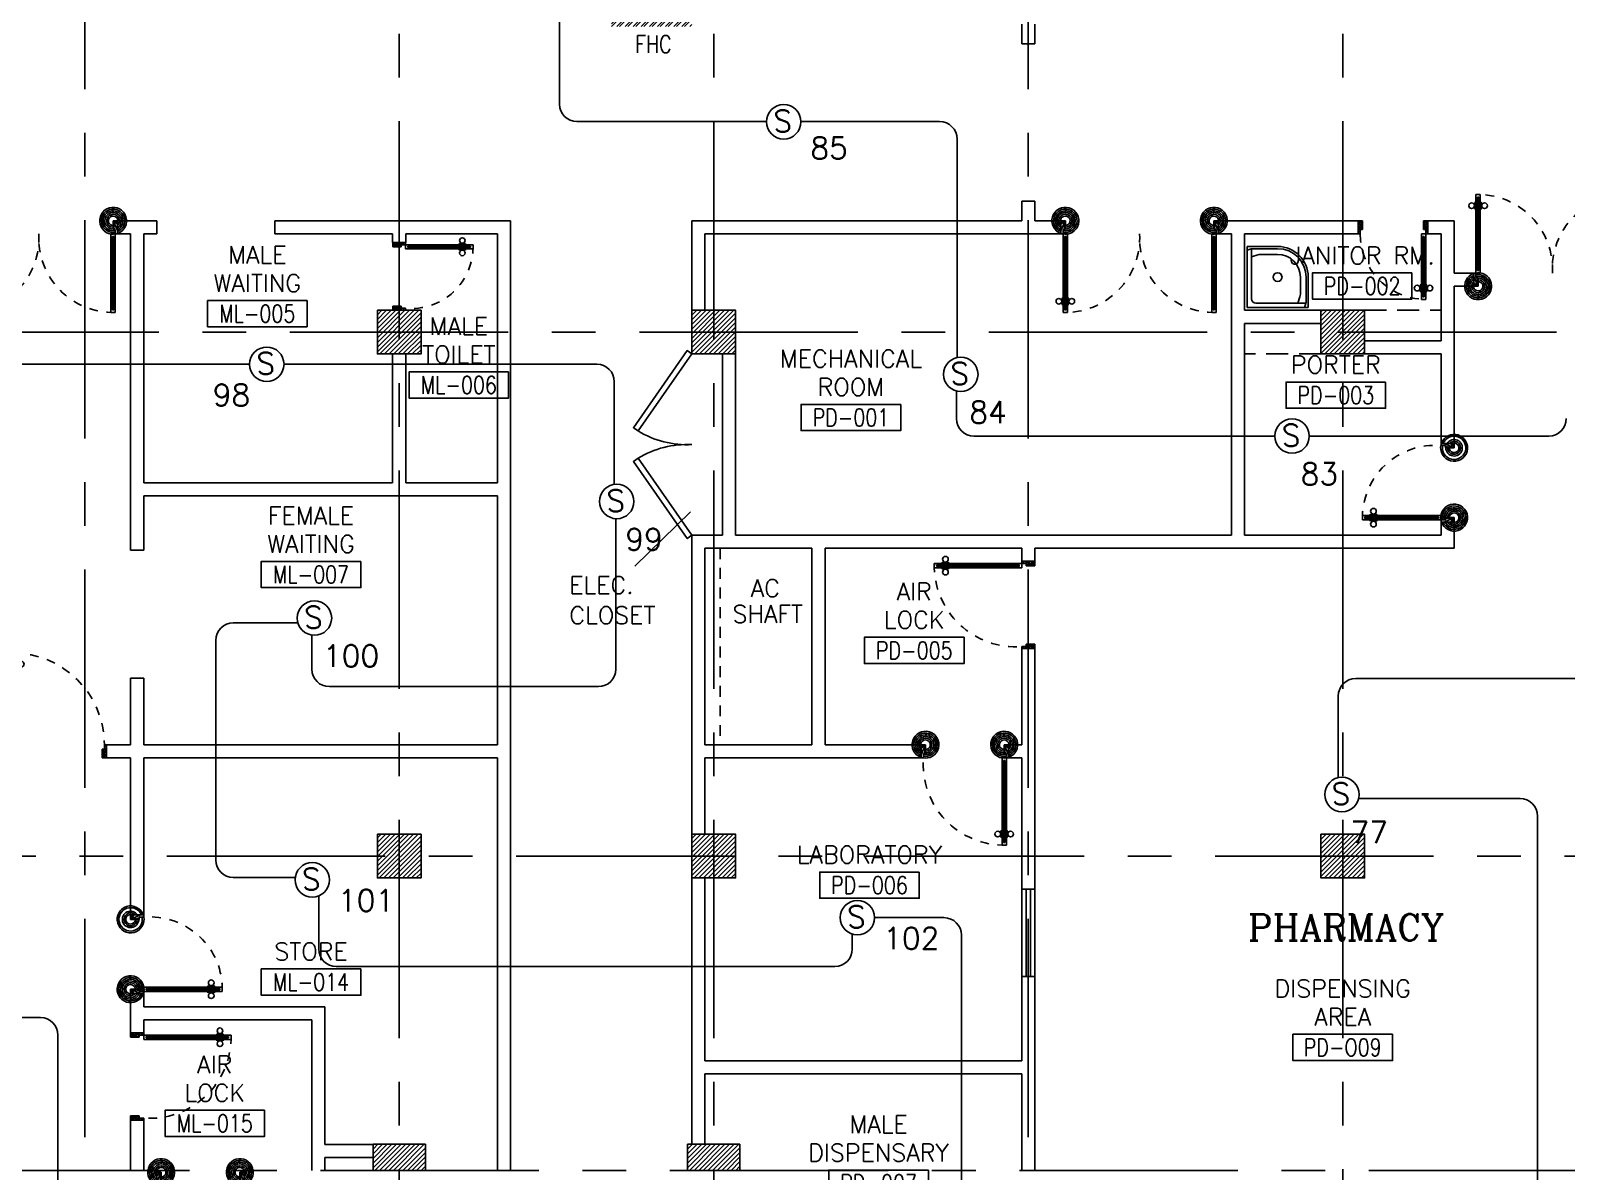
# Model space of a CAD drawing. Extents: x -0.4 to 91.7, y -13.9 to 77.4.
# Drawn here: x 21.38 to 38.96, y 32.66 to 45.72 of the extents above; entities that cross this region are included whole.
import ezdxf
from ezdxf.enums import TextEntityAlignment as Align

# ---------------------------------------------------------------- set-up
doc = ezdxf.new("R2010")
doc.units = 0
doc.header["$MEASUREMENT"] = 0
for name, pattern in [('CENTERX2', [4, 2.5, -0.5, 0.5, -0.5]), ('HIDDEN', [0.375, 0.25, -0.125]), ('HIDDEN2', [0.1875, 0.125, -0.0625])]:
    doc.linetypes.add(name, pattern=pattern)
doc.layers.get('0').update_dxf_attribs({"color": 11, "linetype": 'CONTINUOUS'})
for name, color, linetype in [('AXES', 11, 'CENTERX2'), ('COL', 11, 'CONTINUOUS'), ('DOOR', 11, 'CONTINUOUS'), ('E-FIRE', 4, 'CONTINUOUS'), ('E-WIRE', 4, 'CONTINUOUS'), ('FHC', 11, 'CONTINUOUS'), ('FIX', 11, 'CONTINUOUS'), ('HAT', 11, 'CONTINUOUS'), ('ME-FIX', 11, 'CONTINUOUS'), ('RM-BOX', 11, 'CONTINUOUS'), ('RM-NAME', 11, 'CONTINUOUS'), ('RM-NO', 11, 'CONTINUOUS'), ('SHAFT', 11, 'CONTINUOUS'), ('WALL', 11, 'CONTINUOUS'), ('WIN', 11, 'CONTINUOUS')]:
    doc.layers.add(name, color=color, linetype=linetype)
doc.styles.add('ROMANC', font='romanc', dxfattribs={"height": 0.1})
doc.styles.add('ROMANS', font='ROMANS.shx', dxfattribs={"width": 0.6})

# ---------------------------------------------------------------- blocks, each defined once
blk = doc.blocks.new('RM1')
at = {"layer": 'RM-BOX'}
blk.add_lwpolyline([(570, -200), (-570, -200), (-570, -500), (570, -500)], close=True, dxfattribs=at)
at = {"layer": 'RM-NAME', "style": 'ROMANS'}
for tag, p in [('ROOMNAME1', (0, 324)), ('ROOMNAME2', (0, 0))]:
    blk.add_attdef(tag, text='', height=200, dxfattribs=at).set_placement(p, align=Align.MIDDLE)
at = {"layer": 'RM-NO', "style": 'ROMANS', "width": 0.8}
blk.add_attdef('ROOMNO', text='', height=200, dxfattribs=at).set_placement((0, -350), align=Align.MIDDLE)
blk = doc.blocks.new('A$C24ED45A6')
at = {"layer": 'DOOR', "color": 0, "linetype": 'ByBlock'}
for p, q in [((909, 1055), (909, 990)), ((918, 1055), (909, 1055)), ((918, 978), (918, 1068)), ((925, 1068), (918, 1068)), ((918, 1055), (918, 990)), ((925, 1100), (925, 1150)), ((925, 1150), (975, 1150)), ((975, 1150), (925, 1150)), ((942, 1100), (925, 1100)), ((942, 1100), (942, 1120)), ((958, 1120), (942, 1120)), ((958, 1100), (958, 1120)), ((975, 1100), (958, 1100)), ((975, 1100), (975, 1150)), ((975, 1068), (982, 1068)), ((982, 978), (982, 1068)), ((982, 1055), (982, 990)), ((982, 1055), (991, 1055)), ((991, 1055), (991, 990)), ((918, 990), (909, 990)), ((925, 978), (918, 978)), ((975, 978), (982, 978)), ((982, 990), (991, 990)), ((925, 150), (925, 200)), ((925, 200), (942, 200)), ((942, 200), (942, 180)), ((942, 180), (958, 180)), ((958, 180), (958, 200)), ((958, 200), (975, 200)), ((975, 200), (975, 150)), ((0, 0), (0, 150)), ((0, 150), (25, 150)), ((50, 0), (0, 0)), ((25, 150), (25, 100)), ((25, 100), (50, 100)), ((50, 100), (50, 0)), ((925, 150), (975, 150)), ((975, 100), (950, 100)), ((950, 100), (950, 0)), ((1000, 150), (975, 150)), ((975, 150), (975, 100)), ((1000, 150), (1000, 0)), ((950, 0), (1000, 0))]:
    blk.add_line(p, q, dxfattribs=at)
at = {"layer": 'DOOR', "linetype": 'ByBlock'}
for p, q in [((925, 1100), (925, 200)), ((942, 200), (942, 1100)), ((958, 200), (958, 1100)), ((975, 200), (975, 1100))]:
    blk.add_line(p, q, dxfattribs=at)
at = {"layer": 'DOOR', "color": 9, "linetype": 'ByBlock'}
for p, q in [((50, 0), (0, 114)), ((50, 0), (0, 40)), ((50, 0), (37, 100)), ((950, 0), (1000, 114)), ((950, 0), (963, 100)), ((950, 0), (1000, 40))]:
    blk.add_line(p, q, dxfattribs=at)
at = {"layer": 'DOOR', "color": 0, "linetype": 'ByBlock'}
for centre in [(876, 1023), (1024, 1023)]:
    blk.add_circle(centre, 32.4, dxfattribs=at)
at = {"layer": 'DOOR', "linetype": 'HIDDEN', "ltscale": 0.5}
blk.add_arc((950, 222), 928, 88.456, 184.4816, dxfattribs=at)
at = {"layer": 'DOOR', "color": 9, "linetype": 'ByBlock'}
for centre, radius, start, end in [((50, 0), 154, 103.7142, 108.8947), ((50, 0), 134, 100.72, 111.8402), ((50, 0), 114, 102.6226, 115.9162), ((50, 0), 94.4, 90, 121.9818), ((50, 0), 74.4, 90, 132.2236), ((50, 0), 54.4, 90, 156.7926), ((50, 0), 34.4, 90, 180), ((50, 0), 14.4, 90, 180), ((950, 0), 94.4, 58.0182, 90), ((950, 0), 74.4, 47.7764, 90), ((950, 0), 54.4, 23.2074, 90), ((950, 0), 34.4, 0, 90), ((950, 0), 14.4, 0, 90), ((950, 0), 134, 68.1598, 79.28), ((950, 0), 114, 64.0838, 77.3774), ((950, 0), 154, 71.1053, 76.2858)]:
    blk.add_arc(centre, radius, start, end, dxfattribs=at)
at = {"layer": 'WALL'}
blk.add_line((1000, 0), (1000, 150), dxfattribs=at)
blk = doc.blocks.new('*X119')
at = {"color": 0}
for p, q in [((49339, 41915), (49826, 42401)), ((49339, 41968), (49773, 42401)), ((49339, 42021), (49720, 42401)), ((49339, 42074), (49667, 42401)), ((49339, 42127), (49613, 42401)), ((49339, 42180), (49560, 42401)), ((49339, 42233), (49507, 42401)), ((49339, 42286), (49454, 42401)), ((49339, 42339), (49401, 42401)), ((49339, 42392), (49348, 42401)), ((49379, 41901), (49839, 42362)), ((49432, 41901), (49839, 42309)), ((49485, 41901), (49839, 42256)), ((49538, 41901), (49839, 42202)), ((49591, 41901), (49839, 42149)), ((49644, 41901), (49839, 42096)), ((49697, 41901), (49839, 42043)), ((49750, 41901), (49839, 41990)), ((49803, 41901), (49839, 41937))]:
    blk.add_line(p, q, dxfattribs=at)
blk = doc.blocks.new('*X116')
at = {"color": 0}
for p, q in [((49339, 47907), (49833, 48401)), ((49339, 47960), (49780, 48401)), ((49339, 48013), (49727, 48401)), ((49339, 48066), (49674, 48401)), ((49339, 48119), (49621, 48401)), ((49339, 48172), (49568, 48401)), ((49339, 48226), (49515, 48401)), ((49339, 48279), (49462, 48401)), ((49339, 48332), (49409, 48401)), ((49339, 48385), (49356, 48401)), ((49386, 47901), (49839, 48354)), ((49439, 47901), (49839, 48301)), ((49492, 47901), (49839, 48248)), ((49545, 47901), (49839, 48195)), ((49598, 47901), (49839, 48142)), ((49651, 47901), (49839, 48089)), ((49704, 47901), (49839, 48036)), ((49757, 47901), (49839, 47983)), ((49810, 47901), (49839, 47930))]:
    blk.add_line(p, q, dxfattribs=at)
blk = doc.blocks.new('COL50')
at = {"layer": 'COL'}
blk.add_lwpolyline([(-250, 250), (-250, -250), (250, -250), (250, 250)], close=True, dxfattribs=at)
blk = doc.blocks.new('*X121')
at = {"color": 0}
for p, q in [((38539, 41933), (39007, 42401)), ((38539, 41986), (38954, 42401)), ((38539, 42039), (38901, 42401)), ((38539, 42092), (38848, 42401)), ((38539, 42145), (38795, 42401)), ((38539, 42198), (38742, 42401)), ((38539, 42252), (38689, 42401)), ((38539, 42305), (38636, 42401)), ((38539, 42358), (38583, 42401)), ((38560, 41901), (39039, 42380)), ((38613, 41901), (39039, 42327)), ((38666, 41901), (39039, 42274)), ((38719, 41901), (39039, 42221)), ((38772, 41901), (39039, 42168)), ((38825, 41901), (39039, 42115)), ((38878, 41901), (39039, 42062)), ((38931, 41901), (39039, 42009)), ((38984, 41901), (39039, 41956)), ((39037, 41901), (39039, 41903))]:
    blk.add_line(p, q, dxfattribs=at)
blk = doc.blocks.new('*X118')
at = {"color": 0}
for p, q in [((38539, 47926), (39014, 48401)), ((38539, 47979), (38961, 48401)), ((38539, 48032), (38908, 48401)), ((38539, 48085), (38855, 48401)), ((38539, 48138), (38802, 48401)), ((38539, 48191), (38749, 48401)), ((38539, 48244), (38696, 48401)), ((38539, 48297), (38643, 48401)), ((38539, 48350), (38590, 48401)), ((38567, 47901), (39039, 48373)), ((38620, 47901), (39039, 48320)), ((38673, 47901), (39039, 48267)), ((38726, 47901), (39039, 48214)), ((38779, 47901), (39039, 48161)), ((38832, 47901), (39039, 48108)), ((38885, 47901), (39039, 48055)), ((38938, 47901), (39039, 48002)), ((38991, 47901), (39039, 47949))]:
    blk.add_line(p, q, dxfattribs=at)
blk = doc.blocks.new('A$C272A55A0')
at = {"layer": 'DOOR', "color": 0, "linetype": 'ByBlock'}
for p, q in [((0, 900), (0, 1050)), ((50, 1050), (0, 1050)), ((0, 900), (25, 900)), ((25, 950), (50, 950)), ((25, 900), (25, 950)), ((75, 900), (25, 900)), ((25, 850), (25, 900)), ((50, 950), (50, 1050)), ((75, 900), (75, 850)), ((1725, 900), (1775, 900)), ((1725, 900), (1725, 850)), ((1750, 950), (1750, 1050)), ((1750, 1050), (1800, 1050)), ((1775, 950), (1750, 950)), ((1775, 900), (1775, 950)), ((1800, 900), (1775, 900)), ((1775, 850), (1775, 900)), ((1800, 1050), (1800, 900)), ((42, 850), (25, 850)), ((58, 870), (42, 870)), ((42, 870), (42, 850)), ((58, 850), (58, 870)), ((75, 850), (58, 850)), ((1725, 850), (1742, 850)), ((1742, 870), (1758, 870)), ((1742, 850), (1742, 870)), ((1758, 870), (1758, 850)), ((1758, 850), (1775, 850)), ((25, 50), (42, 50)), ((25, 50), (25, 0)), ((25, 0), (75, 0)), ((75, 0), (25, 0)), ((42, 50), (42, 30)), ((42, 30), (58, 30)), ((58, 50), (75, 50)), ((58, 50), (58, 30)), ((75, 50), (75, 0)), ((1718, 160), (1709, 160)), ((1709, 95), (1709, 160)), ((1718, 95), (1709, 95)), ((1725, 173), (1718, 173)), ((1718, 173), (1718, 83)), ((1718, 95), (1718, 160)), ((1725, 83), (1718, 83)), ((1742, 50), (1725, 50)), ((1725, 50), (1725, 0)), ((1775, 0), (1725, 0)), ((1725, 0), (1775, 0)), ((1742, 50), (1742, 30)), ((1758, 30), (1742, 30)), ((1775, 50), (1758, 50)), ((1758, 50), (1758, 30)), ((1775, 173), (1782, 173)), ((1775, 83), (1782, 83)), ((1775, 50), (1775, 0)), ((1782, 173), (1782, 83)), ((1782, 160), (1791, 160)), ((1782, 95), (1782, 160)), ((1782, 95), (1791, 95)), ((1791, 95), (1791, 160))]:
    blk.add_line(p, q, dxfattribs=at)
at = {"layer": 'DOOR', "color": 9, "linetype": 'ByBlock'}
for p, q in [((50, 1050), (0, 1010)), ((50, 1050), (0, 937)), ((50, 1050), (37, 950)), ((1750, 1050), (1800, 1010)), ((1750, 1050), (1800, 937)), ((1750, 1050), (1763, 950))]:
    blk.add_line(p, q, dxfattribs=at)
at = {"layer": 'DOOR', "linetype": 'ByBlock'}
for p, q in [((25, 850), (25, 50)), ((42, 850), (42, 50)), ((58, 850), (58, 50)), ((75, 50), (75, 850)), ((1725, 50), (1725, 850)), ((1742, 850), (1742, 50)), ((1758, 850), (1758, 50)), ((1775, 850), (1775, 50))]:
    blk.add_line(p, q, dxfattribs=at)
at = {"layer": 'DOOR', "color": 0, "linetype": 'ByBlock'}
for centre in [(1676, 128), (1824, 128)]:
    blk.add_circle(centre, 32.4, dxfattribs=at)
at = {"layer": 'DOOR', "color": 9, "linetype": 'ByBlock'}
for centre, radius, start, end in [((50, 1050), 54.4, 203.2074, 270), ((50, 1050), 74.4, 227.7764, 270), ((50, 1050), 94.4, 238.0182, 270), ((50, 1050), 114, 244.0838, 257.3774), ((50, 1050), 134, 248.1598, 259.28), ((50, 1050), 154, 251.1053, 256.2858), ((50, 1050), 34.4, 180, 270), ((50, 1050), 14.4, 180, 270), ((1750, 1050), 14.4, 270, 0), ((1750, 1050), 34.4, 270, 0), ((1750, 1050), 54.4, 270, 336.7926), ((1750, 1050), 74.4, 270, 312.2236), ((1750, 1050), 94.4, 270, 301.9818), ((1750, 1050), 114, 282.6226, 295.9162), ((1750, 1050), 134, 280.72, 291.8402), ((1750, 1050), 154, 283.7142, 288.8947)]:
    blk.add_arc(centre, radius, start, end, dxfattribs=at)
at = {"layer": 'DOOR', "linetype": 'HIDDEN', "ltscale": 0.5}
for centre, start, end in [((50, 851), 268.3174, 3.2965), ((1750, 851), 176.7035, 271.6826)]:
    blk.add_arc(centre, 851, start, end, dxfattribs=at)
at = {"layer": 'WALL', "linetype": 'ByBlock'}
blk.add_line((1800, 900), (1800, 1050), dxfattribs=at)
blk = doc.blocks.new('JAN-001')
for p, q in [((730, -30), (30, -30)), ((30, -30), (30, -730)), ((80, -130), (80, -705)), ((705, -80), (130, -80)), ((610, -80), (635, -152)), ((688, -30), (704, -76)), ((705, -380), (705, -84)), ((730, -380), (730, -30)), ((640, -380), (640, -184)), ((30, -688), (76, -704)), ((80, -610), (152, -635)), ((184, -640), (380, -640)), ((30, -730), (380, -730)), ((84, -705), (380, -705))]:
    blk.add_line(p, q)
blk.add_circle((380, -380), 50)
for centre, radius, start, end in [((130, -130), 50, 90, 180), ((540, -184), 100, 0, 19.0039), ((680, -84), 25, 0, 19.0039), ((380, -380), 350, 270, 0), ((380, -380), 325, 270, 0), ((380, -380), 260, 270, 0), ((184, -540), 100, 250.9961, 270), ((84, -680), 25, 250.9961, 270)]:
    blk.add_arc(centre, radius, start, end)
blk = doc.blocks.new('*X120')
at = {"color": 0}
for p, q in [((42139, 41927), (42613, 42401)), ((42139, 41980), (42560, 42401)), ((42139, 42033), (42507, 42401)), ((42139, 42086), (42454, 42401)), ((42139, 42139), (42401, 42401)), ((42139, 42192), (42348, 42401)), ((42139, 42245), (42295, 42401)), ((42139, 42298), (42242, 42401)), ((42139, 42351), (42189, 42401)), ((42166, 41901), (42639, 42374)), ((42219, 41901), (42639, 42321)), ((42272, 41901), (42639, 42268)), ((42325, 41901), (42639, 42215)), ((42378, 41901), (42639, 42162)), ((42431, 41901), (42639, 42109)), ((42484, 41901), (42639, 42056)), ((42537, 41901), (42639, 42003)), ((42590, 41901), (42639, 41950))]:
    blk.add_line(p, q, dxfattribs=at)
blk = doc.blocks.new('*X117')
at = {"color": 0}
for p, q in [((42139, 47920), (42620, 48401)), ((42139, 47973), (42567, 48401)), ((42139, 48026), (42514, 48401)), ((42139, 48079), (42461, 48401)), ((42139, 48132), (42408, 48401)), ((42139, 48185), (42355, 48401)), ((42139, 48238), (42302, 48401)), ((42139, 48291), (42249, 48401)), ((42139, 48344), (42196, 48401)), ((42139, 48397), (42143, 48401)), ((42173, 47901), (42639, 48367)), ((42226, 47901), (42639, 48314)), ((42280, 47901), (42639, 48261)), ((42333, 47901), (42639, 48208)), ((42386, 47901), (42639, 48155)), ((42439, 47901), (42639, 48102)), ((42492, 47901), (42639, 48049)), ((42545, 47901), (42639, 47996)), ((42598, 47901), (42639, 47943))]:
    blk.add_line(p, q, dxfattribs=at)
blk = doc.blocks.new('DOOR90')
at = {"layer": 'DOOR', "color": 7, "linetype": 'ByBlock'}
for p, q in [((-150, 0), (0, 0)), ((-150, 0), (-150, -25)), ((0, -50), (-114, 0)), ((0, -50), (-40, 0)), ((0, -50), (0, 0)), ((-1000, -25), (-1050, -25)), ((-1050, -75), (-1050, -25)), ((-1050, -25), (-1050, -75)), ((-1000, -75), (-1050, -75)), ((-1000, -42), (-1020, -42)), ((-1020, -42), (-1020, -58)), ((-1000, -58), (-1020, -58)), ((-1000, -25), (-1000, -42)), ((-1000, -58), (-1000, -75)), ((-878, -18), (-968, -18)), ((-968, -25), (-968, -18)), ((-968, -75), (-968, -82)), ((-878, -82), (-968, -82)), ((-955, -9), (-890, -9)), ((-955, -18), (-955, -9)), ((-955, -18), (-890, -18)), ((-955, -82), (-890, -82)), ((-955, -82), (-955, -91)), ((-955, -91), (-890, -91)), ((-890, -18), (-890, -9)), ((-890, -82), (-890, -91)), ((-878, -25), (-878, -18)), ((-878, -75), (-878, -82)), ((-200, -25), (-150, -25)), ((-200, -42), (-200, -25)), ((-180, -42), (-200, -42)), ((-200, -58), (-180, -58)), ((-200, -75), (-200, -58)), ((-150, -75), (-200, -75)), ((-180, -58), (-180, -42)), ((-150, -25), (-100, -25)), ((-150, -75), (-150, -25)), ((-100, -25), (-100, -50)), ((0, -50), (-100, -37)), ((-100, -50), (0, -50)), ((-150, -875), (-100, -875)), ((-150, -900), (-150, -875)), ((0, -850), (-114, -900)), ((-100, -875), (-100, -850)), ((0, -850), (-100, -863)), ((-100, -850), (0, -850)), ((0, -850), (-40, -900)), ((0, -850), (0, -900)), ((-150, -900), (0, -900)), ((0, -900), (-150, -900))]:
    blk.add_line(p, q, dxfattribs=at)
at = {"layer": 'DOOR', "linetype": 'ByBlock'}
for p, q in [((-200, -25), (-1000, -25)), ((-200, -42), (-1000, -42)), ((-200, -58), (-1000, -58)), ((-1000, -75), (-200, -75))]:
    blk.add_line(p, q, dxfattribs=at)
at = {"layer": 'DOOR', "color": 7, "linetype": 'ByBlock'}
for centre in [(-923, 24), (-923, -124)]:
    blk.add_circle(centre, 32.4, dxfattribs=at)
for centre, radius, start, end in [((0, -50), 154, 161.1053, 166.2858), ((0, -50), 94.4, 148.0182, 180), ((0, -50), 134, 158.1598, 169.28), ((0, -50), 114, 154.0838, 167.3774), ((0, -50), 74.4, 137.7764, 180), ((0, -50), 54.4, 113.2074, 180), ((0, -50), 34.4, 90, 180), ((0, -50), 14.4, 90, 180), ((0, -850), 134, 190.72, 201.8402), ((0, -850), 94.4, 180, 211.9818), ((0, -850), 74.4, 180, 222.2236), ((0, -850), 54.4, 180, 246.7926), ((0, -850), 34.4, 180, 270), ((0, -850), 14.4, 180, 270), ((0, -850), 154, 193.7142, 198.8947)]:
    blk.add_arc(centre, radius, start, end, dxfattribs=at)
at = {"layer": 'DOOR', "linetype": 'HIDDEN', "ltscale": 0.5}
blk.add_arc((-222, -50), 828, 178.2701, 275.003, dxfattribs=at)
blk = doc.blocks.new('DOOR80')
at = {"layer": 'DOOR', "color": 7, "linetype": 'ByBlock'}
for p, q in [((-150, 800), (0, 800)), ((-150, 800), (-150, 775)), ((0, 800), (-150, 800)), ((-150, 775), (-100, 775)), ((0, 750), (-114, 800)), ((-100, 775), (-100, 750)), ((0, 750), (-100, 763)), ((-100, 750), (0, 750)), ((0, 750), (-40, 800)), ((0, 750), (0, 800)), ((-850, 75), (-900, 75)), ((-900, 75), (-900, 25)), ((-900, 25), (-900, 75)), ((-850, 25), (-900, 25)), ((-850, 58), (-870, 58)), ((-870, 42), (-870, 58)), ((-850, 42), (-870, 42)), ((-850, 58), (-850, 75)), ((-850, 25), (-850, 42)), ((-727, 82), (-817, 82)), ((-817, 75), (-817, 82)), ((-817, 25), (-817, 18)), ((-727, 18), (-817, 18)), ((-805, 91), (-740, 91)), ((-805, 82), (-805, 91)), ((-805, 82), (-740, 82)), ((-805, 18), (-740, 18)), ((-805, 18), (-805, 9)), ((-805, 9), (-740, 9)), ((-740, 82), (-740, 91)), ((-740, 18), (-740, 9)), ((-727, 75), (-727, 82)), ((-727, 25), (-727, 18)), ((-150, 75), (-200, 75)), ((-200, 75), (-200, 58)), ((-200, 58), (-180, 58)), ((-180, 42), (-200, 42)), ((-200, 42), (-200, 25)), ((-200, 25), (-150, 25)), ((-180, 58), (-180, 42)), ((-150, 75), (-150, 25)), ((-150, 25), (-100, 25)), ((-150, 0), (-150, 25)), ((0, 0), (-150, 0)), ((0, 50), (-114, 0)), ((-100, 25), (-100, 50)), ((0, 50), (-100, 37)), ((-100, 50), (0, 50)), ((0, 50), (-40, 0)), ((0, 50), (0, 0))]:
    blk.add_line(p, q, dxfattribs=at)
at = {"layer": 'DOOR', "linetype": 'ByBlock'}
for p, q in [((-850, 75), (-200, 75)), ((-200, 58), (-850, 58)), ((-200, 42), (-850, 42)), ((-200, 25), (-850, 25))]:
    blk.add_line(p, q, dxfattribs=at)
at = {"layer": 'DOOR', "color": 7, "linetype": 'ByBlock'}
for centre in [(-772, 124), (-772, -24)]:
    blk.add_circle(centre, 32.4, dxfattribs=at)
at = {"layer": 'DOOR', "linetype": 'HIDDEN', "ltscale": 0.5}
blk.add_arc((-149, 23), 752, 90.0695, 176.0204, dxfattribs=at)
at = {"layer": 'DOOR', "color": 7, "linetype": 'ByBlock'}
for centre, radius, start, end in [((0, 750), 154, 161.1053, 166.2858), ((0, 750), 134, 158.1598, 169.28), ((0, 750), 94.4, 148.0182, 180), ((0, 750), 74.4, 137.7764, 180), ((0, 750), 54.4, 113.2074, 180), ((0, 750), 34.4, 90, 180), ((0, 750), 14.4, 90, 180), ((0, 50), 154, 193.7142, 198.8947), ((0, 50), 134, 190.72, 201.8402), ((0, 50), 114, 192.6226, 205.9162), ((0, 50), 94.4, 180, 211.9818), ((0, 50), 74.4, 180, 222.2236), ((0, 50), 54.4, 180, 246.7926), ((0, 50), 34.4, 180, 270), ((0, 50), 14.4, 180, 270)]:
    blk.add_arc(centre, radius, start, end, dxfattribs=at)
blk = doc.blocks.new('DOOR110')
at = {"layer": 'DOOR', "color": 7, "linetype": 'ByBlock'}
for p, q in [((-150, 0), (-150, -25)), ((-150, 0), (0, 0)), ((0, -50), (-114, 0)), ((0, -50), (-40, 0)), ((0, -50), (0, 0)), ((-1200, -25), (-1200, -75)), ((-1200, -75), (-1200, -25)), ((-1150, -25), (-1200, -25)), ((-1150, -75), (-1200, -75)), ((-1170, -42), (-1170, -58)), ((-1150, -42), (-1170, -42)), ((-1150, -58), (-1170, -58)), ((-1150, -25), (-1150, -42)), ((-1150, -58), (-1150, -75)), ((-1118, -25), (-1118, -18)), ((-1028, -18), (-1118, -18)), ((-1118, -75), (-1118, -82)), ((-1028, -82), (-1118, -82)), ((-1105, -18), (-1105, -9)), ((-1105, -9), (-1040, -9)), ((-1105, -18), (-1040, -18)), ((-1105, -82), (-1105, -91)), ((-1105, -82), (-1040, -82)), ((-1105, -91), (-1040, -91)), ((-1040, -18), (-1040, -9)), ((-1040, -82), (-1040, -91)), ((-1028, -25), (-1028, -18)), ((-1028, -75), (-1028, -82)), ((-200, -42), (-200, -25)), ((-200, -25), (-150, -25)), ((-180, -42), (-200, -42)), ((-200, -75), (-200, -58)), ((-200, -58), (-180, -58)), ((-150, -75), (-200, -75)), ((-180, -58), (-180, -42)), ((-150, -75), (-150, -25)), ((-150, -25), (-100, -25)), ((-100, -25), (-100, -50)), ((0, -50), (-100, -37)), ((-100, -50), (0, -50)), ((0, -1050), (-114, -1100)), ((-100, -1075), (-100, -1050)), ((0, -1050), (-100, -1063)), ((-100, -1050), (0, -1050)), ((0, -1050), (-40, -1100)), ((0, -1050), (0, -1100)), ((-150, -1075), (-100, -1075)), ((-150, -1100), (-150, -1075)), ((-150, -1100), (0, -1100)), ((0, -1100), (-150, -1100))]:
    blk.add_line(p, q, dxfattribs=at)
at = {"layer": 'DOOR', "linetype": 'ByBlock'}
for p, q in [((-200, -25), (-1150, -25)), ((-200, -42), (-1150, -42)), ((-200, -58), (-1150, -58)), ((-1150, -75), (-200, -75))]:
    blk.add_line(p, q, dxfattribs=at)
at = {"layer": 'DOOR', "color": 7, "linetype": 'ByBlock'}
for centre in [(-1073, 24), (-1073, -124)]:
    blk.add_circle(centre, 32.4, dxfattribs=at)
for centre, radius, start, end in [((0, -50), 154, 161.1053, 166.2858), ((0, -50), 94.4, 148.0182, 180), ((0, -50), 134, 158.1598, 169.28), ((0, -50), 114, 154.0838, 167.3774), ((0, -50), 74.4, 137.7764, 180), ((0, -50), 54.4, 113.2074, 180), ((0, -50), 34.4, 90, 180), ((0, -50), 14.4, 90, 180), ((0, -1050), 94.4, 180, 211.9818), ((0, -1050), 74.4, 180, 222.2236), ((0, -1050), 54.4, 180, 246.7926), ((0, -1050), 34.4, 180, 270), ((0, -1050), 14.4, 180, 270), ((0, -1050), 154, 193.7142, 198.8947), ((0, -1050), 134, 190.72, 201.8402)]:
    blk.add_arc(centre, radius, start, end, dxfattribs=at)
at = {"layer": 'DOOR', "linetype": 'HIDDEN', "ltscale": 0.5}
blk.add_arc((-150, -25), 1050, 180, 270, dxfattribs=at)
blk = doc.blocks.new('A$C3CD36B94')
at = {"layer": 'DOOR', "color": 0, "linetype": 'ByBlock'}
for p, q in [((106, 950), (56, 950)), ((56, 800), (56, 950)), ((106, 850), (106, 950)), ((806, 950), (856, 950)), ((806, 850), (806, 950)), ((856, 800), (856, 950)), ((856, 950), (856, 800)), ((56, 800), (81, 800)), ((81, 850), (106, 850)), ((81, 800), (81, 850)), ((131, 800), (81, 800)), ((81, 750), (81, 800)), ((98, 750), (81, 750)), ((114, 770), (98, 770)), ((98, 770), (98, 750)), ((114, 750), (114, 770)), ((131, 750), (114, 750)), ((131, 800), (131, 750)), ((831, 850), (806, 850)), ((831, 800), (831, 850)), ((856, 800), (831, 800)), ((65, 95), (65, 160)), ((74, 160), (65, 160)), ((74, 95), (65, 95)), ((74, 173), (74, 83)), ((81, 173), (74, 173)), ((74, 95), (74, 160)), ((81, 83), (74, 83)), ((81, 50), (81, 0)), ((81, 50), (98, 50)), ((131, 0), (81, 0)), ((81, 0), (131, 0)), ((98, 50), (98, 30)), ((98, 30), (114, 30)), ((114, 50), (114, 30)), ((114, 50), (131, 50)), ((131, 173), (138, 173)), ((131, 83), (138, 83)), ((131, 50), (131, 0)), ((138, 173), (138, 83)), ((138, 95), (138, 160)), ((138, 160), (147, 160)), ((138, 95), (147, 95)), ((147, 95), (147, 160))]:
    blk.add_line(p, q, dxfattribs=at)
at = {"layer": 'DOOR', "color": 9, "linetype": 'ByBlock'}
for p, q in [((106, 950), (56, 910)), ((106, 950), (56, 837)), ((106, 950), (93, 850)), ((806, 950), (819, 850)), ((806, 950), (856, 837)), ((806, 950), (856, 910))]:
    blk.add_line(p, q, dxfattribs=at)
at = {"layer": 'DOOR', "linetype": 'ByBlock'}
for p, q in [((81, 750), (81, 50)), ((98, 750), (98, 50)), ((114, 750), (114, 50)), ((131, 50), (131, 750))]:
    blk.add_line(p, q, dxfattribs=at)
at = {"layer": 'DOOR', "color": 0, "linetype": 'ByBlock'}
for centre in [(32, 128), (179, 128)]:
    blk.add_circle(centre, 32.4, dxfattribs=at)
at = {"layer": 'DOOR', "color": 9, "linetype": 'ByBlock'}
for centre, radius, start, end in [((106, 950), 54.4, 203.2074, 270), ((106, 950), 34.4, 180, 270), ((106, 950), 14.4, 180, 270), ((806, 950), 34.4, 270, 0), ((806, 950), 14.4, 270, 0), ((806, 950), 54.4, 270, 336.7926), ((106, 950), 74.4, 227.7764, 270), ((106, 950), 94.4, 238.0182, 270), ((106, 950), 114, 244.0838, 257.3774), ((106, 950), 134, 248.1598, 259.28), ((106, 950), 154, 251.1053, 256.2858), ((806, 950), 74.4, 270, 312.2236), ((806, 950), 94.4, 270, 301.9818), ((806, 950), 134, 280.72, 291.8402), ((806, 950), 154, 283.7142, 288.8947)]:
    blk.add_arc(centre, radius, start, end, dxfattribs=at)
at = {"layer": 'DOOR', "linetype": 'HIDDEN', "ltscale": 0.5}
blk.add_arc((106, 729), 729, 268.0335, 5.6617, dxfattribs=at)
blk = doc.blocks.new('S')
at = {"layer": 'E-FIRE'}
blk.add_circle((0, 0), 197, dxfattribs=at)
at = {"layer": 'E-FIRE', "color": 3, "style": 'ROMANS'}
blk.add_text('S', height=250, dxfattribs=at).set_placement((-119, -115))

msp = doc.modelspace()

# ---------------------------------------------------------------- hatches: boundary and pattern name
at = {"layer": 'FHC', "linetype": 'ByBlock', "ltscale": 0.3}
h = msp.add_hatch(dxfattribs=at)
h.set_pattern_fill('ANSI32', color=11, scale=175, style=0)
h.set_pattern_definition([(44.999998, (-204.16475, 14.718995), (-0.046403885, 0.046403882), []), (44.999998, (-204.13381, 14.718995), (-0.046403885, 0.046403882), [])])
h.paths.add_polyline_path([(28.9514, 45.77), (28.9514, 45.96), (28.0314, 45.96), (28.0314, 45.77)])
h.paths.add_polyline_path([(27.8188, 45.3489), (27.8188, 45.7697), (28.0813, 45.7697), (28.0813, 45.3489)], flags=9)
at = {"layer": 'HAT'}
h = msp.add_hatch(dxfattribs=at)
h.set_pattern_fill('ANSI31', color=256, scale=0.3, style=0)
h.set_pattern_definition([(45, (-332.943787, -5.861), (-0.0265165043, 0.0265165043), [])])
h.paths.add_polyline_path([(25.6014, 32.67), (25.6014, 32.97), (25.3014, 32.97), (25.3014, 32.67)])
h.paths.add_polyline_path([(25.9014, 32.67), (25.9014, 32.97), (25.6014, 32.97), (25.6014, 32.67)])
h = msp.add_hatch(dxfattribs=at)
h.set_pattern_fill('ANSI31', color=256, scale=0.3, style=0)
h.set_pattern_definition([(45, (-329.343787, -5.861), (-0.0265165043, 0.0265165043), [])])
h.paths.add_polyline_path([(29.2014, 32.67), (29.2014, 32.97), (28.9014, 32.97), (28.9014, 32.67)])
h.paths.add_polyline_path([(29.5014, 32.67), (29.5014, 32.97), (29.2014, 32.97), (29.2014, 32.67)])

# ---------------------------------------------------------------- linework, layer by layer
at = {"layer": 'AXES'}
for p, q in [((25.6014, -1.8143), (25.6014, 76.6632)), ((29.2014, -1.8143), (29.2014, 76.6632)), ((36.4014, -1.8143), (36.4014, 76.6632)), ((22.0014, 5.05), (22.0014, 63.87)), ((32.8014, 5.05), (32.8014, 63.87)), ((0.35, 42.27), (69.4414, 42.27)), ((69.4414, 36.27), (0.35, 36.27)), ((0.7, 32.67), (69.4414, 32.67))]:
    msp.add_line(p, q, dxfattribs=at)
at = {"layer": 'COL'}
for points in [[(36.1514, 42.52), (36.1514, 42.02), (36.6514, 42.02), (36.6514, 42.52)], [(25.9014, 32.97), (25.3014, 32.97), (25.3014, 32.67), (25.9014, 32.67)], [(29.5014, 32.97), (28.9014, 32.97), (28.9014, 32.67), (29.5014, 32.67)]]:
    msp.add_lwpolyline(points, close=True, dxfattribs=at)
at = {"layer": 'E-WIRE'}
for p, q in [((27.436, 47.2964), (27.436, 44.8801)), ((35.6251, 41.0788), (32.1794, 41.0788)), ((36.0193, 41.0788), (38.7605, 41.0788)), ((45.0883, 38.3026), (36.5508, 38.3026)), ((31.0437, 35.5645), (31.8368, 35.5645))]:
    msp.add_line(p, q, dxfattribs=at)
at = {"layer": 'E-WIRE', "color": 4}
for p, q in [((29.8059, 44.6801), (27.636, 44.6801)), ((31.7871, 44.6801), (30.2001, 44.6801)), ((31.9871, 41.9784), (31.9871, 44.4801)), ((28.0637, 40.5253), (28.0637, 41.7017)), ((31.9794, 41.5954), (31.9794, 41.2788)), ((28.0812, 40.1334), (28.0812, 38.4098)), ((24.442, 38.9396), (23.7025, 38.9396)), ((23.5025, 36.2251), (23.5025, 38.7396)), ((24.6021, 38.7998), (24.6021, 38.4098)), ((24.8021, 38.2098), (27.8812, 38.2098)), ((36.3508, 37.1672), (36.3508, 38.1026)), ((36.5841, 36.9279), (38.431, 36.9279)), ((38.631, 36.7279), (38.631, 29.6018)), ((24.411, 36.0251), (23.7025, 36.0251)), ((24.6806, 35.8151), (24.6806, 35.2049)), ((30.788, 35.3763), (30.788, 35.2049)), ((32.0368, 35.3645), (32.0368, 31.7947)), ((24.8806, 35.0049), (30.588, 35.0049)), ((19.7985, 34.4198), (21.4951, 34.4198)), ((21.6951, 34.2198), (21.6951, 24.8622))]:
    msp.add_line(p, q, dxfattribs=at)
at = {"layer": 'E-WIRE'}
for centre, start, end in [((27.636, 44.8801), 180, 270), ((32.1794, 41.2788), 180, 270), ((38.7605, 41.2788), 270, 360), ((36.5508, 38.1026), 90, 180), ((31.8368, 35.3645), 0, 90)]:
    msp.add_arc(centre, 0.2, start, end, dxfattribs=at)
at = {"layer": 'E-WIRE', "color": 4}
for centre, start, end in [((31.7871, 44.4801), 0, 90), ((23.7025, 38.7396), 90, 180), ((24.8021, 38.4098), 180, 270), ((27.8812, 38.4098), 270, 0), ((38.431, 36.7279), 0, 90), ((23.7025, 36.2251), 180, 270), ((24.8806, 35.2049), 180, 270), ((30.588, 35.2049), 270, 0), ((21.4951, 34.2198), 0, 90)]:
    msp.add_arc(centre, 0.2, start, end, dxfattribs=at)
at = {"layer": 'HAT'}
msp.add_line((28.9358, 40.2103), (28.299, 39.59), dxfattribs=at)
at = {"layer": 'ME-FIX', "color": 4}
for p, q in [((23.8886, 41.9017), (21.2625, 41.9017)), ((24.2858, 41.9017), (27.8637, 41.9017))]:
    msp.add_line(p, q, dxfattribs=at)
msp.add_arc((27.8637, 41.7017), 0.2, 0, 90, dxfattribs=at)
at = {"layer": 'SHAFT', "linetype": 'HIDDEN2'}
msp.add_line((29.2764, 39.795), (29.2764, 37.545), dxfattribs=at)
at = {"layer": 'WALL'}
for p, q in [((32.7264, 45.57), (32.7264, 45.795)), ((32.8764, 45.57), (32.8764, 45.795)), ((32.7264, 45.57), (32.8764, 45.57)), ((32.7264, 43.77), (32.8764, 43.77)), ((32.7264, 43.545), (32.7264, 43.77)), ((32.8764, 43.545), (32.8764, 43.77)), ((22.3764, 43.545), (22.3764, 43.395)), ((22.3764, 43.545), (22.8264, 43.545)), ((22.8264, 43.545), (22.8264, 43.395)), ((26.8764, 43.545), (24.1769, 43.545)), ((24.1769, 43.395), (24.1769, 43.545)), ((26.8764, 43.545), (26.8764, 32.67)), ((28.9514, 42.52), (28.9514, 43.545)), ((28.9514, 43.545), (32.7264, 43.545)), ((32.8764, 43.545), (33.1764, 43.545)), ((33.1764, 43.395), (33.1764, 43.545)), ((34.9764, 43.545), (36.5764, 43.545)), ((34.9764, 43.395), (34.9764, 43.545)), ((36.5764, 43.395), (36.5764, 43.545)), ((37.3764, 43.545), (37.6764, 43.545)), ((37.3764, 43.395), (37.3764, 43.545)), ((37.6764, 43.545), (37.6764, 42.945)), ((22.3764, 43.395), (22.5264, 43.395)), ((22.5264, 43.395), (22.5264, 39.7731)), ((22.6764, 43.395), (22.6764, 40.545)), ((22.8264, 43.395), (22.6764, 43.395)), ((25.5264, 43.395), (24.1769, 43.395)), ((25.5264, 43.395), (25.5264, 43.295)), ((25.6764, 43.295), (25.5264, 43.295)), ((26.7264, 43.395), (25.6764, 43.395)), ((25.6764, 43.395), (25.6764, 43.295)), ((26.7264, 43.395), (26.7264, 40.545)), ((29.1014, 42.52), (29.1014, 43.395)), ((29.1014, 43.395), (33.1764, 43.395)), ((34.9764, 43.395), (35.1264, 43.395)), ((35.1264, 39.945), (35.1264, 43.395)), ((35.2764, 43.395), (36.5764, 43.395)), ((35.2764, 42.52), (35.2764, 43.395)), ((37.3764, 43.395), (37.5264, 43.395)), ((37.5264, 43.395), (37.5264, 42.17)), ((37.6764, 42.945), (37.9014, 42.945)), ((37.9014, 42.795), (37.9014, 42.945)), ((37.6764, 42.795), (37.6764, 40.995)), ((37.6764, 42.795), (37.9014, 42.795)), ((36.1514, 42.52), (35.2764, 42.52)), ((36.1514, 42.37), (35.2764, 42.37)), ((35.2764, 39.945), (35.2764, 42.37)), ((25.5264, 42.02), (25.5264, 40.545)), ((25.6764, 40.545), (25.6764, 42.02)), ((29.3014, 39.945), (29.3014, 42.02)), ((29.4514, 39.945), (29.4514, 42.02)), ((36.6514, 42.17), (37.5264, 42.17)), ((36.6514, 42.02), (37.5264, 42.02)), ((37.5264, 42.02), (37.5264, 40.995)), ((37.6764, 40.995), (37.5264, 40.995)), ((25.5264, 40.545), (22.6764, 40.545)), ((26.7264, 40.545), (25.6764, 40.545)), ((26.7264, 40.395), (22.6764, 40.395)), ((22.6764, 40.395), (22.6764, 39.7731)), ((26.7264, 40.395), (26.7264, 37.545)), ((37.5264, 40.095), (37.5264, 39.945)), ((37.6764, 40.095), (37.5264, 40.095)), ((37.5264, 40.095), (37.6764, 40.095)), ((37.6764, 40.095), (37.6764, 39.795)), ((28.9514, 36.52), (28.9514, 39.945)), ((29.3014, 39.945), (28.9514, 39.945)), ((35.1264, 39.945), (29.4514, 39.945)), ((37.5264, 39.945), (35.2764, 39.945)), ((22.5264, 39.7731), (22.6764, 39.7731)), ((29.1014, 37.545), (29.1014, 39.795)), ((30.3264, 39.795), (29.1014, 39.795)), ((30.3264, 39.795), (30.3264, 37.545)), ((32.7264, 39.795), (30.4764, 39.795)), ((30.4764, 39.795), (30.4764, 37.545)), ((32.7264, 39.795), (32.7264, 39.645)), ((37.6764, 39.795), (32.8764, 39.795)), ((32.8764, 39.795), (32.8764, 39.645)), ((32.7264, 39.645), (32.8764, 39.645)), ((32.7264, 38.645), (32.8764, 38.645)), ((32.7264, 38.645), (32.7264, 37.545)), ((32.8764, 38.645), (32.8764, 35.8902)), ((22.6764, 38.3063), (22.5264, 38.3063)), ((22.5264, 38.3063), (22.5264, 37.545)), ((22.6764, 38.3063), (22.6764, 37.545)), ((22.2514, 37.395), (22.2514, 37.545)), ((22.2514, 37.545), (22.5264, 37.545)), ((26.7264, 37.545), (22.6764, 37.545)), ((30.3264, 37.545), (29.1014, 37.545)), ((31.5764, 37.545), (30.4764, 37.545)), ((31.5764, 37.395), (31.5764, 37.545)), ((32.5764, 37.395), (32.5764, 37.545)), ((32.7264, 37.545), (32.5764, 37.545)), ((22.2514, 37.395), (22.5264, 37.395)), ((22.5264, 37.395), (22.5264, 35.595)), ((22.6764, 37.395), (22.6764, 35.595)), ((26.7264, 37.395), (22.6764, 37.395)), ((26.7264, 37.395), (26.7264, 32.67)), ((31.5764, 37.395), (29.1014, 37.395)), ((29.1014, 36.52), (29.1014, 37.395)), ((32.7264, 37.395), (32.5764, 37.395)), ((32.7264, 37.395), (32.7264, 35.8902)), ((28.9514, 36.02), (28.9514, 32.97)), ((29.1014, 36.02), (29.1014, 33.925)), ((32.7264, 35.8902), (32.8764, 35.8902)), ((22.6764, 35.595), (22.5264, 35.595)), ((32.7264, 34.8902), (32.8764, 34.8902)), ((32.7264, 34.8902), (32.7264, 33.925)), ((32.8764, 34.8902), (32.8764, 32.67)), ((22.6764, 34.695), (22.5264, 34.695)), ((22.5264, 34.695), (22.5264, 34.245)), ((22.6764, 34.695), (22.6764, 34.545)), ((24.7514, 34.545), (22.6764, 34.545)), ((24.7514, 32.9664), (24.7514, 34.545)), ((24.6014, 34.395), (22.6764, 34.395)), ((22.6764, 34.395), (22.6764, 34.245)), ((24.6014, 32.67), (24.6014, 34.395)), ((22.5264, 34.245), (22.6764, 34.245)), ((32.7264, 33.925), (29.1014, 33.925)), ((32.7264, 33.775), (29.1014, 33.775)), ((29.1014, 33.775), (29.1014, 32.97)), ((32.7264, 32.67), (32.7264, 33.775)), ((22.5264, 33.245), (22.6764, 33.245)), ((22.5264, 33.245), (22.5264, 32.67)), ((22.6764, 33.245), (22.6764, 32.67)), ((25.3014, 32.9664), (24.7514, 32.9664)), ((24.7514, 32.67), (24.7514, 32.8164)), ((25.3014, 32.8164), (24.7514, 32.8164)), ((22.6764, 32.67), (22.5264, 32.67)), ((26.8764, 32.67), (26.7264, 32.67)), ((32.8764, 32.67), (32.7264, 32.67))]:
    msp.add_line(p, q, dxfattribs=at)
at = {"layer": 'WALL', "color": 9, "linetype": 'HIDDEN'}
for p, q in [((36.6514, 42.52), (37.5264, 42.52)), ((36.1514, 42.02), (35.2764, 42.02))]:
    msp.add_line(p, q, dxfattribs=at)
at = {"layer": 'WALL'}
for points in [[(28.9514, 42.02), (28.8975, 42.0576), (28.2827, 41.1752), (28.3366, 41.1376)], [(28.9514, 39.9428), (28.8975, 39.9053), (28.2827, 40.7877), (28.3366, 40.8252)]]:
    msp.add_lwpolyline(points, close=True, dxfattribs=at)
for centre, start, end in [((28.8975, 42.0576), 238.62591, 272.86757), ((28.8975, 39.9053), 87.13243, 121.37409)]:
    msp.add_arc(centre, 1.0775, start, end, dxfattribs=at)
at = {"layer": 'WIN'}
for p, q in [((32.7264, 34.8902), (32.7264, 35.8902)), ((32.7764, 34.8902), (32.7764, 35.8902)), ((32.8264, 34.8902), (32.8264, 35.8902)), ((32.8764, 34.8902), (32.8764, 35.8902))]:
    msp.add_line(p, q, dxfattribs=at)

# ---------------------------------------------------------------- block references
at = {"layer": 'COL', "xscale": 0.001000000047497451, "yscale": 0.0009999999892897904, "zscale": 0.001}
for p in [(25.6014, 42.27), (29.2014, 42.27), (25.6014, 36.27), (29.2014, 36.27), (36.4014, 36.27)]:
    msp.add_blockref('COL50', p, dxfattribs=at)
at = {"layer": 'DOOR', "color": 0}
for name, p, xscale, yscale, zscale, rotation in [('A$C272A55A0', (39.7014, 43.8454), 0.001000000047497451, 0.0009999999892897904, 0.001, 180), ('A$C3CD36B94', (26.4472, 43.3492), -0.0009687500132713467, 0.0009687500132713467, 0.0009687500000000003, 90), ('DOOR90', (37.6764, 40.095), -0.001000000047497451, 0.0009999999892897904, 0.001, 180), ('A$C24ED45A6', (32.8764, 38.645), 0.0009999999892897904, 0.0009999999892897904, 0.001, 90), ('A$C24ED45A6', (31.5764, 37.545), -0.001000000047497451, 0.0009999999892897904, 0.001, 180), ('A$C24ED45A6', (22.5264, 33.245), -0.0009999999892897904, 0.0009999999892897904, 0.001, 270), ('A$C24ED45A6', (23.8269, 32.65), 0.001000000047497451, 0.0009999999892897904, 0.001, 180)]:
    msp.add_blockref(name, p, dxfattribs=dict(at, xscale=xscale, yscale=yscale, zscale=zscale, rotation=rotation))
at = {"layer": 'DOOR', "color": 0, "xscale": -0.001000000047497451, "yscale": 0.0009999999892897904, "zscale": 0.001}
for p in [(22.3764, 42.4946), (34.9764, 42.4946)]:
    msp.add_blockref('A$C272A55A0', p, dxfattribs=at)
at = {"layer": 'DOOR', "yscale": 0.0009999999892897904, "zscale": 0.001}
for name, p, xscale, rotation in [('DOOR80', (37.3764, 43.545), 0.0009999999892897904, 90), ('DOOR110', (21.1514, 37.395), -0.0009999999892897904, 90), ('DOOR90', (22.5264, 34.695), 0.001000000047497451, 180)]:
    msp.add_blockref(name, p, dxfattribs=dict(at, xscale=xscale, rotation=rotation))
at = {"layer": 'E-FIRE', "color": 4, "xscale": 0.0009999999892897904, "yscale": 0.0009999999892897904, "zscale": 0.001}
for p in [(30.003, 44.6777), (24.0857, 41.9017), (32.0296, 41.7859), (35.8222, 41.0788), (28.0917, 40.3302), (24.6312, 38.9947), (36.3926, 36.9746), (24.6061, 35.9975), (30.8466, 35.5645)]:
    msp.add_blockref('S', p, dxfattribs=at)
at = {"layer": 'FIX', "xscale": 0.0009999999892897904, "yscale": 0.0009999999892897904, "zscale": 0.001, "rotation": 90}
msp.add_blockref('JAN-001', (35.2764, 42.52), dxfattribs=at)
at = {"layer": 'HAT', "xscale": 0.001000000047497451, "yscale": 0.0009999999892897904, "zscale": 0.001}
for p, values in [((23.9771, 42.8305), {'ROOMNO': 'ML-005', 'ROOMNAME2': 'WAITING', 'ROOMNAME1': 'MALE'}), ((36.6238, 43.1475), {'ROOMNO': 'PD-002', 'ROOMNAME2': 'JANITOR RM.'}), ((26.2841, 42.0137), {'ROOMNO': 'ML-006', 'ROOMNAME2': 'TOILET', 'ROOMNAME1': 'MALE'}), ((30.7722, 41.6418), {'ROOMNO': 'PD-001', 'ROOMNAME2': 'ROOM', 'ROOMNAME1': 'MECHANICAL'}), ((36.3224, 41.8973), {'ROOMNO': 'PD-003', 'ROOMNAME2': 'PORTER'}), ((24.5922, 39.8434), {'ROOMNO': 'ML-007', 'ROOMNAME2': 'WAITING', 'ROOMNAME1': 'FEMALE'}), ((31.4971, 38.9746), {'ROOMNO': 'PD-005', 'ROOMNAME2': 'LOCK', 'ROOMNAME1': 'AIR'}), ((30.9842, 36.2859), {'ROOMNO': 'PD-006', 'ROOMNAME2': 'LABORATORY'}), ((24.5922, 35.1769), {'ROOMNO': 'ML-014', 'ROOMNAME2': 'STORE'}), ((36.4014, 34.4286), {'ROOMNO': 'PD-O09', 'ROOMNAME2': 'AREA', 'ROOMNAME1': 'DISPENSING'}), ((23.4904, 33.5591), {'ROOMNO': 'ML-015', 'ROOMNAME2': 'LOCK', 'ROOMNAME1': 'AIR'}), ((31.0888, 32.8731), {'ROOMNO': 'PD-007', 'ROOMNAME2': 'DISPENSARY', 'ROOMNAME1': 'MALE'})]:
    msp.add_blockref('RM1', p, dxfattribs=at).add_auto_attribs(values)
for name in ['*X118', '*X117', '*X116', '*X121', '*X120', '*X119']:
    msp.add_blockref(name, (-13.1878, -5.881), dxfattribs=at)

# ---------------------------------------------------------------- texts
at = {"layer": 'E-FIRE', "color": 4, "style": 'ROMANS'}
for s, p in [('85', (30.3076, 44.2523)), ('98', (23.4675, 41.4251)), ('84', (32.1273, 41.2281)), ('83', (35.9199, 40.5209)), ('99', (28.1894, 39.7724)), ('100', (24.7289, 38.4369)), ('77', (36.4903, 36.4167)), ('101', (24.9009, 35.6368)), ('102', (31.1413, 35.2037))]:
    msp.add_text(s, height=0.25, dxfattribs=at).set_placement(p)
at = {"layer": 'HAT', "style": 'ROMANS'}
for s, p in [('ELEC.', (27.5485, 39.2728)), ('CLOSET', (27.5485, 38.9274))]:
    msp.add_text(s, height=0.2, dxfattribs=at).set_placement(p)
at = {"layer": 'RM-NAME', "style": 'ROMANC'}
msp.add_text('PHARMACY', height=0.3, dxfattribs=at).set_placement((36.4401, 35.4536), align=Align.MIDDLE)
at = {"layer": 'SHAFT', "style": 'ROMANS', "width": 0.8}
msp.add_text('FHC', height=0.2, dxfattribs=at).set_placement((28.3021, 45.4676))
at = {"layer": 'SHAFT', "style": 'ROMANS'}
for s, p in [('AC', (29.7921, 39.3368)), ('SHAFT', (29.8199, 39.0423))]:
    msp.add_text(s, height=0.2, dxfattribs=at).set_placement(p, align=Align.MIDDLE)

doc.saveas('drawing.dxf')
